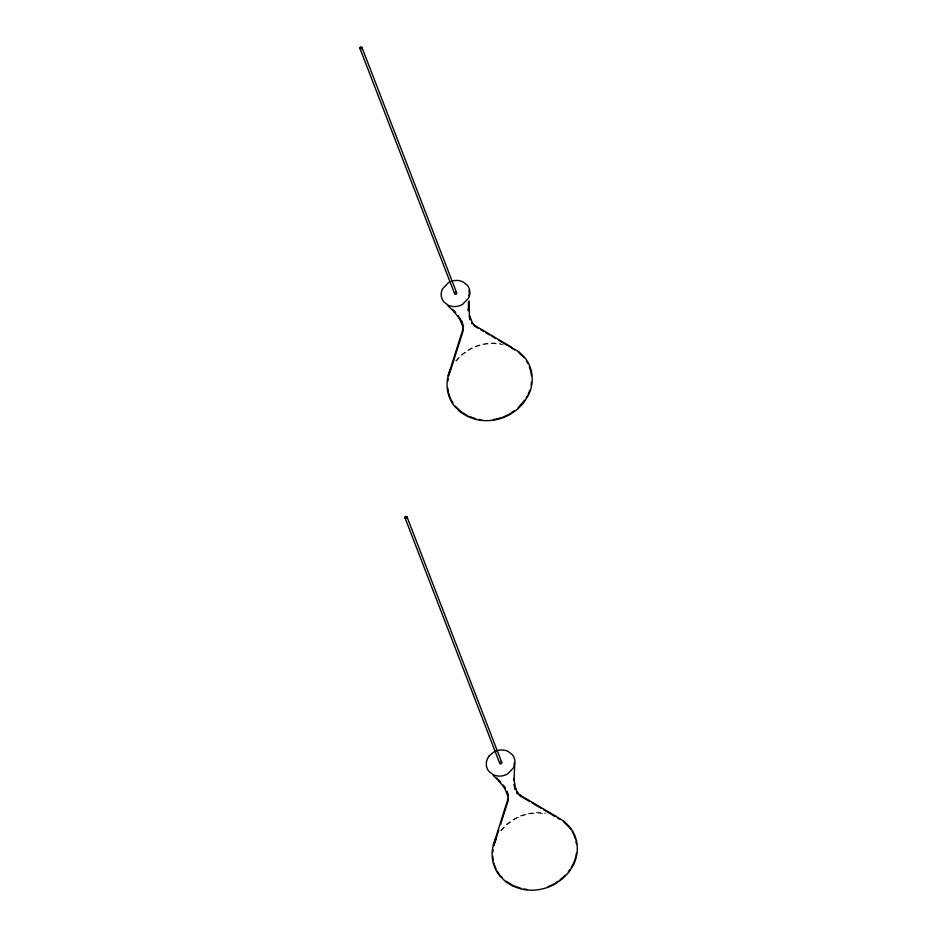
<?xml version="1.0" encoding="UTF-8"?>
<svg xmlns="http://www.w3.org/2000/svg" width="937" height="937" viewBox="0 0 937 937"><rect width="100%" height="100%" fill="white"/><g stroke="black" fill="none" stroke-linecap="round" stroke-linejoin="round"><path stroke-width="0.7" stroke-dasharray="4.68 3.51" d="M455.628 360.886L461.707 354.561L469.004 349.431A43.723 39.284 -21.1 0 1 500.686 343.762M456.12 361.19L462.105 354.959L469.296 349.899A43.09 38.722 -21.1 0 1 503.321 344.898M500.721 830.416L506.8 824.091L514.097 818.961A43.723 39.284 -21.1 0 1 545.779 813.281M501.213 830.721L507.198 824.49L514.401 819.418M514.401 819.43A43.09 38.722 -21.1 0 1 545.615 813.831"/><path stroke-width="1.41" d="M468.488 302.101L468.301 310.744L468.195 309.62M469.168 300.906L469.367 314.738L472.541 323.382L472.025 322.574L475.059 326.006L474.134 325.116L511.274 347.018M514.694 765.798L513.991 780.275L513.874 779.034L515.748 789.247L515.467 788.415L517.634 792.913L517.13 792.105L520.152 795.536L519.239 794.635L556.367 816.549M361.94 47.424L361.623 48.677L360.241 48.876L359.691 47.752L360.745 46.85L361.94 47.424L456.647 292.859L456.331 294.113L454.949 294.323L454.398 293.199L359.691 47.752M407.033 516.943L406.717 518.196L405.334 518.407L404.796 517.283L405.838 516.381L407.033 516.943L501.74 762.39L501.436 763.643L500.042 763.854L499.503 762.718L404.796 517.283M448.249 375.585L463.03 328.946L462.855 330.222L462.796 325.76L462.89 326.72L459.376 318.193L459.903 319.025L453.508 311.072L454.668 312.208L448.144 306.001M448.823 375.725L463.03 331.194M493.342 845.115L508.123 798.476L507.948 799.753L507.889 795.29L507.983 796.239L504.469 787.724L504.996 788.556L498.601 780.603L499.761 781.727L493.237 775.531M493.916 845.256L498.8 829.948M500.581 824.384L508.123 800.725M524.638 400.169L518.138 407.736M526.149 397.78L527.66 395.402M568.22 872.066L569.731 869.688M571.242 867.311L572.753 864.933A41.38 37.187 -21.1 0 0 575.623 857.203M565.234 875.193L560.174 879.749M514.05 410.945L509.939 413.838A43.09 38.722 -21.1 0 1 503.052 417.07M556.063 882.642L558.124 881.202M508.896 346.257L518.7 351.598L524.533 357.313A41.989 37.738 -21.1 0 1 528.21 395.601L523.619 402.851L517.54 409.176L510.243 414.306A43.723 39.295 -21.1 0 1 475.727 419.389L467.657 416.52L460.547 412.139L454.714 406.424A41.989 37.738 -21.1 0 1 451.025 368.136M469.296 416.496L475.926 418.851M552.654 815.307L556.683 816.748L563.793 821.128L569.626 826.832A41.989 37.738 -21.1 0 1 573.315 865.132L568.712 872.37L562.633 878.695L555.336 883.837A43.723 39.295 -21.1 0 1 520.82 888.92L512.75 886.051L505.64 881.658L499.808 875.954A41.989 37.738 -21.1 0 1 496.13 837.655M514.39 886.015L521.019 888.381M455.452 292.297L456.647 292.859M500.557 761.816L501.74 762.39M474.415 326.041L478.21 328.266M480.728 329.742L483.246 331.229M485.776 332.717L489.559 334.942M492.077 336.418L495.86 338.644M498.39 340.131L507.222 345.32M519.52 795.56L529.604 801.498M532.134 802.986L540.965 808.174M543.483 809.662L553.58 815.588M511.274 347.721L514.776 349.876M467.973 416.016L460.969 411.694L455.218 406.072M557.538 817.966L559.869 819.406M506.062 881.225L513.066 885.547M518.278 352.043L524.029 357.665M563.371 821.562L569.122 827.195A41.38 37.187 -21.1 0 1 570.715 829.304M500.311 875.603L502.232 877.477M452.571 309.315L455.675 312.607M496.844 778.038L500.768 782.137M518.173 794.189L516.65 792.468L517.107 793.182M458.134 315.558L462.316 322.539L462.07 321.813L463.475 326.603M503.228 785.077L505.476 788.193L505.008 787.455M471.557 322.937L472.014 323.652M469.824 319.142L470.069 319.857L469.097 316.109M514.917 788.661L515.174 789.387L513.874 784.386M507.421 792.07L507.163 791.343L508.217 794.927M575.939 841.321A41.38 37.187 -21.1 0 1 576.384 843.921M576.384 853.22A41.38 37.187 -21.1 0 1 575.927 855.879M572.144 831.541A41.38 37.187 -21.1 0 1 573.374 833.871M573.924 835.066A41.38 37.187 -21.1 0 1 575.283 838.779M499.491 874.561A41.38 37.187 -21.1 0 1 497.289 871.246M496.06 868.915A41.38 37.187 -21.1 0 1 493.799 862.743M493.249 860.178A41.38 37.187 -21.1 0 1 492.792 856.231M492.792 852.248A41.38 37.187 -21.1 0 1 493.049 849.578M493.822 845.596A41.38 37.187 -21.1 0 1 496.083 839.107M555.044 883.368A43.09 38.722 -21.1 0 1 548.145 886.601M526.676 889.365A43.09 38.722 -21.1 0 1 523.818 888.967M514.366 762.577A13.446 12.087 -21.1 0 1 514.015 765.166M530.834 371.802A41.38 37.187 -21.1 0 1 531.443 375.714M531.443 382.355A41.38 37.187 -21.1 0 1 531.08 385.025M529.768 390.296A41.38 37.187 -21.1 0 1 528.257 394.161M526.36 360.886A41.38 37.187 -21.1 0 1 527.695 363.169M529.323 366.754A41.38 37.187 -21.1 0 1 530.541 370.525M450.381 281.674A14.758 13.27 -21.1 0 0 448.577 282.564L442.51 288.877A14.16 12.731 -21.1 0 0 443.751 301.796L448.12 305.193L450.838 306.165A14.746 13.247 -21.1 0 0 462.48 304.455L468.535 298.142A14.16 12.731 -21.1 0 0 467.305 285.223L462.937 281.826L460.219 280.854A14.758 13.27 -21.1 0 0 451.329 281.311M469.015 290.482A13.446 12.087 -21.1 0 1 468.922 295.647M501.869 417.504A43.09 38.722 -21.1 0 1 493.249 419.612M481.583 419.846A43.09 38.722 -21.1 0 1 478.725 419.436M452.887 402.851A41.38 37.187 -21.1 0 1 451.552 400.567M450.966 399.396A41.38 37.187 -21.1 0 1 448.706 393.212M448.401 391.935A41.38 37.187 -21.1 0 1 447.804 388.023M447.804 381.382A41.38 37.187 -21.1 0 1 448.167 378.712M489.161 755.96L487.615 758.408A14.16 12.731 -21.1 0 0 488.845 771.315L493.213 774.723L495.931 775.695A14.746 13.247 -21.1 0 0 507.573 773.974L513.64 767.672A14.16 12.731 -21.1 0 0 512.398 754.753L508.03 751.345L505.312 750.385A14.758 13.27 -21.1 0 0 493.67 752.095L489.161 755.96"/></g></svg>
